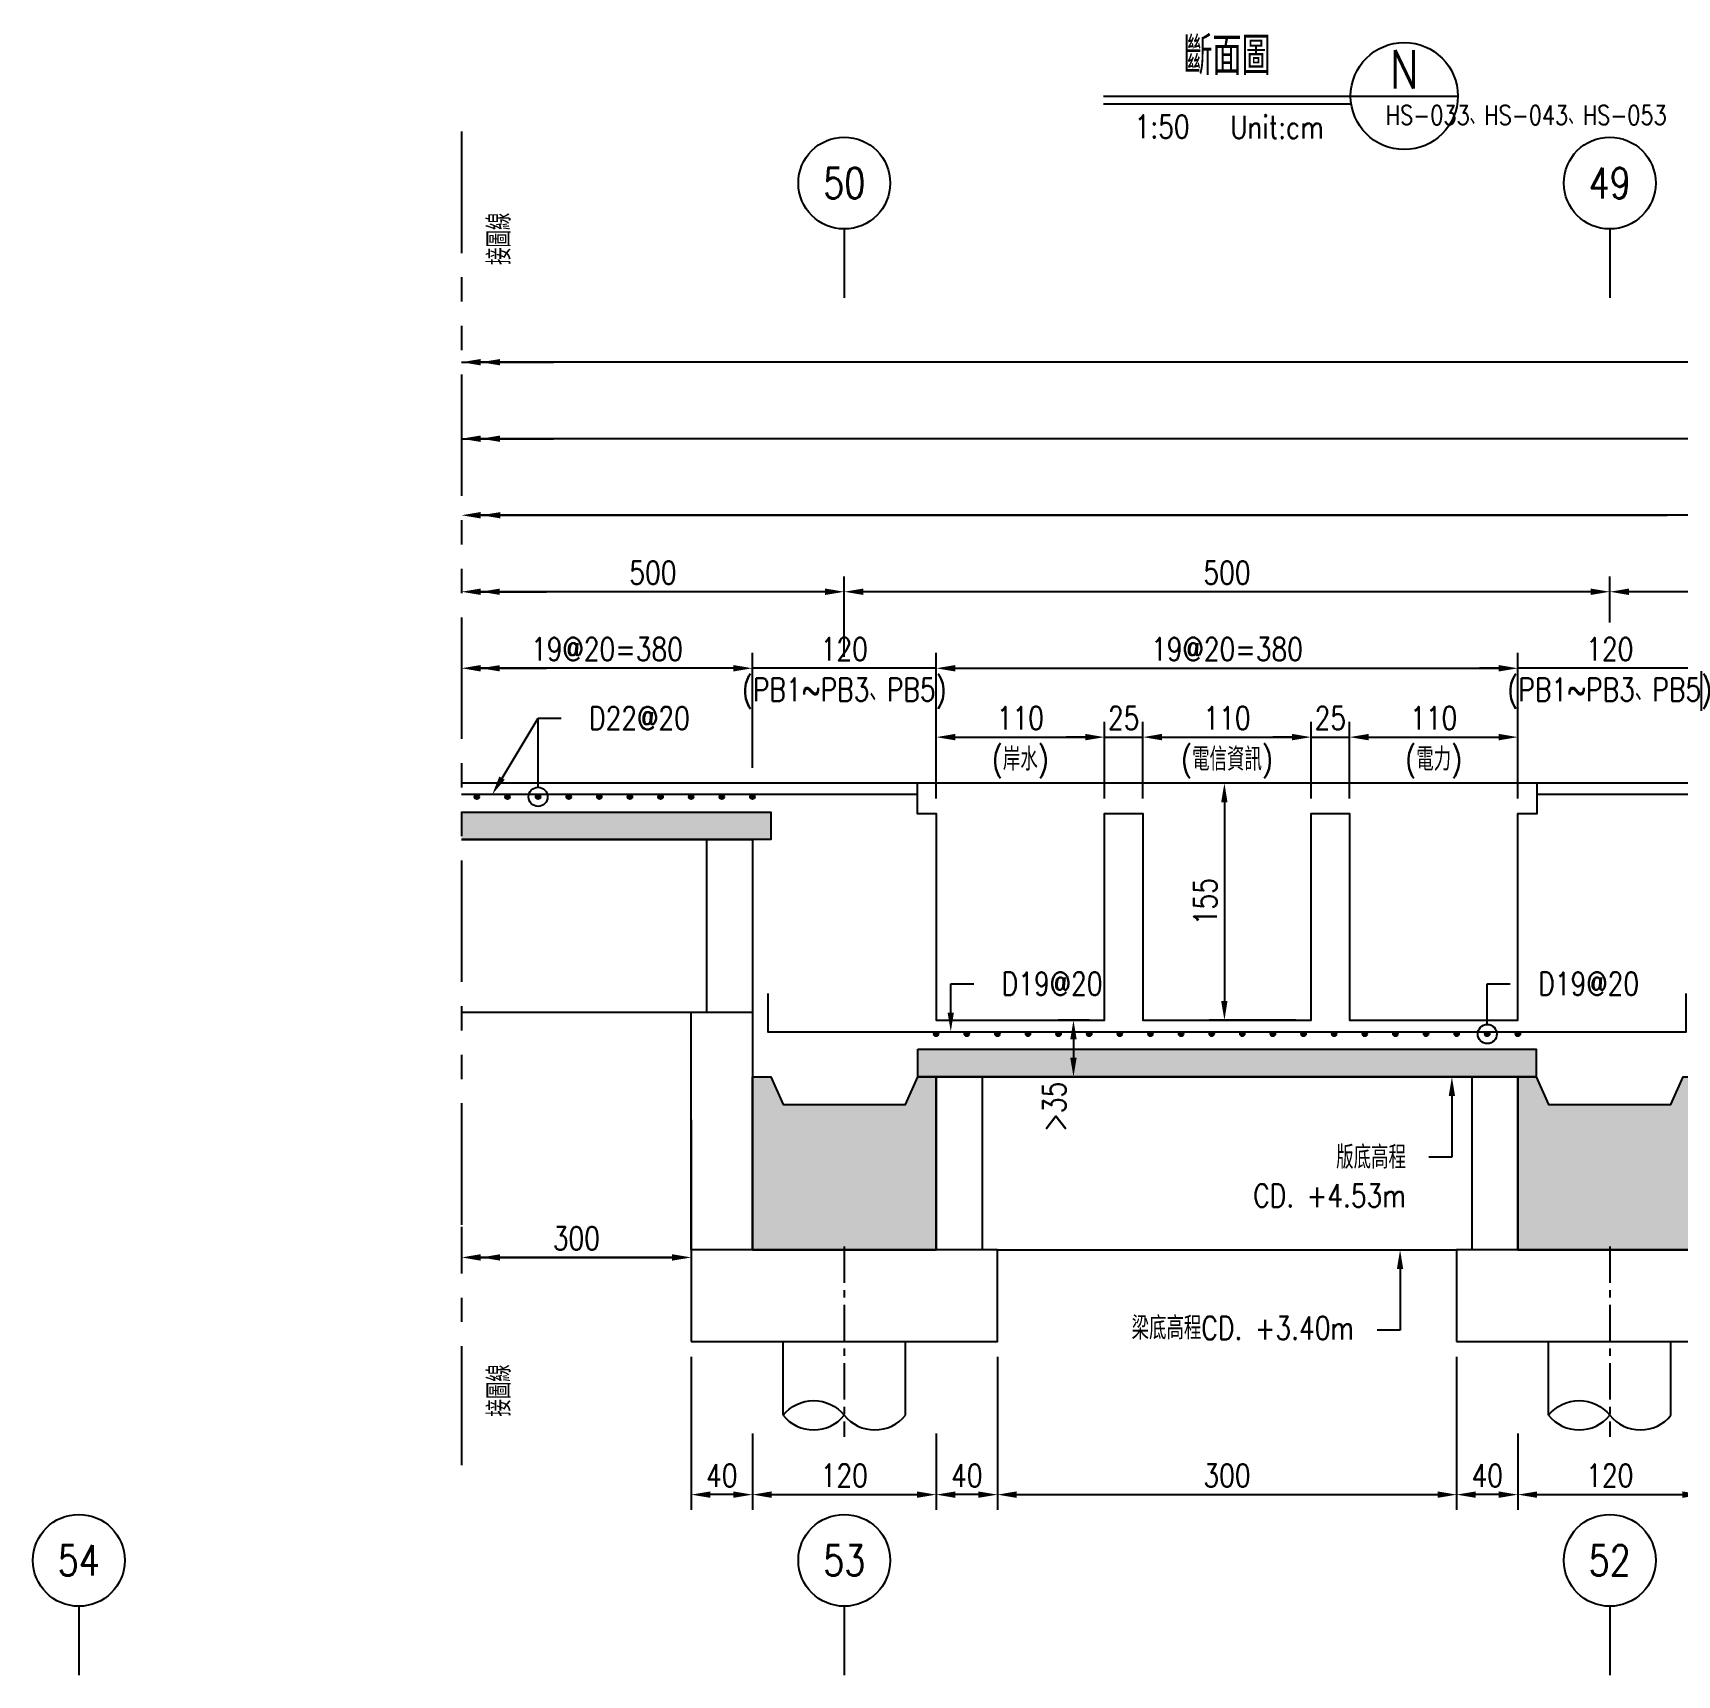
# Model space of a CAD drawing. Extents: x -791 to 13121, y -31587 to 2944.
# Drawn here: x 1135 to 2209, y -24045 to -22972 of the extents above; entities that cross this region are included whole.
import ezdxf
from ezdxf import colors
from ezdxf.entities.mleader import LeaderData, LeaderLine
from ezdxf.enums import TextEntityAlignment as Align
from ezdxf.math import Vec2, Vec3

# ---------------------------------------------------------------- set-up
doc = ezdxf.new("R2010")
doc.units = 0
doc.header["$LTSCALE"] = 0.05
doc.linetypes.add('CENTER', pattern=[50.8, 31.75, -6.35, 6.35, -6.35])
doc.linetypes.add('PHANTOM', pattern=[63.5, 31.75, -6.35, 6.35, -6.35, 6.35, -6.35])
doc.layers.get('0').update_dxf_attribs({"linetype": 'CONTINUOUS'})
doc.layers.get('Defpoints').update_dxf_attribs({"linetype": 'CONTINUOUS'})
for name, color, linetype in [('HB_0', 7, 'CONTINUOUS'), ('HB_DIM', 1, 'CONTINUOUS'), ('HB_ReBar', 3, 'CONTINUOUS'), ('HB_SYMBOLS', 7, 'CONTINUOUS'), ('HB_TXT_CTEXT', 2, 'CONTINUOUS'), ('底圖', 7, 'CONTINUOUS'), ('預鑄梁', 4, 'CONTINUOUS'), ('預鑄版_HATCH', 253, 'CONTINUOUS')]:
    doc.layers.add(name, color=color, linetype=linetype)
doc.styles.get("Standard").update_dxf_attribs({"font": 'ROMANS.shx', "width": 0.8, "bigfont": 'lchinap.shx'})
doc.dimstyles.new('50cm', dxfattribs={"dimscale": 5, "dimtxt": 3, "dimasz": 2.5, "dimexe": 2, "dimexo": 2, "dimgap": 1, "dimtad": 1, "dimdsep": 46, "dimtxsty": 'Standard', "dimcen": 0, "dimclrt": 2, "dimadec": 0, "dimazin": 0, "dimtfac": 1, "dimtix": 1, "dimtmove": 2, "dimatfit": 3, "dimfxl": 0, "dimtolj": 1, "dimtzin": 0, "dimarcsym": 0})

# ---------------------------------------------------------------- blocks, each defined once
blk = doc.blocks.new('CA')
at = {"layer": 'HB_SYMBOLS', "color": 3, "linetype": 'Continuous'}
blk.add_line((0, 0), (14, 0), dxfattribs=at)
at = {"layer": 'HB_SYMBOLS', "color": 4, "linetype": 'Continuous'}
blk.add_circle((7, 0), 7, dxfattribs=at)
at = {"layer": 'HB_SYMBOLS', "color": 3, "linetype": 'Continuous', "width": 0.8}
blk.add_attdef('A', text='', height=5, dxfattribs=at).set_placement((7, 3.5), align=Align.MIDDLE)
at = {"layer": 'HB_SYMBOLS', "color": 1, "linetype": 'Continuous', "width": 0.8}
blk.add_attdef('HB2002', text='', height=2.5, dxfattribs=at).set_placement((7, -2.5), align=Align.MIDDLE)
blk = doc.blocks.new('預鑄樁帽2x2')
at = {"layer": 'HB_0'}
blk.add_lwpolyline([(-100, 0), (100, 0), (100, 60), (-100, 60)], close=True, dxfattribs=at)
blk = doc.blocks.new('PB2')
at = {"layer": 'HB_0'}
h = blk.add_hatch(color=253, dxfattribs=at)
h.dxf.hatch_style = 1
h.paths.add_polyline_path([(0, 0), (0, 113), (12, 113), (20, 95), (100, 95), (108, 113), (120, 113), (120, 0)])
at = {"layer": '預鑄梁'}
blk.add_lwpolyline([(0, 0), (0, 113), (12, 113), (20, 95), (100, 95), (108, 113), (120, 113), (120, 0), (0, 0)], dxfattribs=at)
blk = doc.blocks.new('PS57')
at = {"layer": '預鑄版_HATCH', "linetype": 'Continuous'}
h = blk.add_hatch(color=256, dxfattribs=at)
h.dxf.hatch_style = 2
h.paths.add_polyline_path([(0, 18), (404, 18), (404, 0), (0, 0)])
at = {"layer": 'HB_0', "color": 7, "linetype": 'Continuous'}
blk.add_lwpolyline([(0, 18), (404, 18), (404, 0), (0, 0)], close=True, dxfattribs=at)
blk = doc.blocks.new('ReBarPoint')
at = {"layer": 'HB_0'}
h = blk.add_hatch(color=0, dxfattribs=at)
h.dxf.hatch_style = 1
edge = h.paths.add_edge_path()
edge.add_arc((0, 0), 1.5, 0, 360)
at = {"layer": 'HB_ReBar', "color": 0}
blk.add_circle((0, 0), 1.5, dxfattribs=at)
blk = doc.blocks.new('_DotBlank')
at = {"color": 0, "linetype": 'ByBlock', "lineweight": -2}
blk.add_line((-0.5, 0), (-1, 0), dxfattribs=at)
blk.add_circle((0, 0), 0.5, dxfattribs=at)
blk = doc.blocks.new('*D2257')
at = {"layer": 'Defpoints', "color": 0}
for p in [(350, -215), (650, -215), (650, -315)]:
    blk.add_point(p, dxfattribs=at)
at = {"layer": 'HB_DIM', "color": 0, "lineweight": -2}
for p, q in [((350, -225), (350, -325)), ((650, -225), (650, -325)), ((362.5, -315), (637.5, -315))]:
    blk.add_line(p, q, dxfattribs=at)
at = {"layer": 'HB_DIM', "color": 0}
for points in [[(362.5, -312.9), (362.5, -317.1), (350, -315)], [(637.5, -312.9), (637.5, -317.1), (650, -315)]]:
    blk.add_solid(points, dxfattribs=at)
at = {"layer": 'HB_DIM', "color": 2, "insert": (500, -302.5), "char_height": 15, "attachment_point": 5}
blk.add_mtext('\\A1;300', dxfattribs=at)
blk = doc.blocks.new('*D2258')
at = {"layer": 'Defpoints', "color": 0}
for p in [(190, -265), (310, -265), (310, -315)]:
    blk.add_point(p, dxfattribs=at)
at = {"layer": 'HB_DIM', "color": 0, "lineweight": -2}
for p, q in [((190, -275), (190, -325)), ((310, -275), (310, -325)), ((202.5, -315), (297.5, -315))]:
    blk.add_line(p, q, dxfattribs=at)
at = {"layer": 'HB_DIM', "color": 0}
for points in [[(202.5, -312.9), (202.5, -317.1), (190, -315)], [(297.5, -312.9), (297.5, -317.1), (310, -315)]]:
    blk.add_solid(points, dxfattribs=at)
at = {"layer": 'HB_DIM', "color": 2, "insert": (250, -302.5), "char_height": 15, "attachment_point": 5}
blk.add_mtext('\\A1;120', dxfattribs=at)
blk = doc.blocks.new('*D2259')
at = {"layer": 'Defpoints', "color": 0}
for p in [(350, -215), (310, -265), (310, -315)]:
    blk.add_point(p, dxfattribs=at)
at = {"layer": 'HB_DIM', "color": 0, "lineweight": -2}
for p, q in [((350, -225), (350, -325)), ((310, -275), (310, -325)), ((337.5, -315), (322.5, -315))]:
    blk.add_line(p, q, dxfattribs=at)
at = {"layer": 'HB_DIM', "color": 0}
for points in [[(322.5, -312.9), (322.5, -317.1), (310, -315)], [(337.5, -312.9), (337.5, -317.1), (350, -315)]]:
    blk.add_solid(points, dxfattribs=at)
at = {"layer": 'HB_DIM', "color": 2, "insert": (330, -302.5), "char_height": 15, "attachment_point": 5}
blk.add_mtext('\\A1;40', dxfattribs=at)
blk = doc.blocks.new('*D2260')
at = {"layer": 'Defpoints', "color": 0}
for p in [(150, -215), (190, -265), (150, -315)]:
    blk.add_point(p, dxfattribs=at)
at = {"layer": 'HB_DIM', "color": 0, "lineweight": -2}
for p, q in [((150, -225), (150, -325)), ((190, -275), (190, -325)), ((177.5, -315), (162.5, -315))]:
    blk.add_line(p, q, dxfattribs=at)
at = {"layer": 'HB_DIM', "color": 0}
for points in [[(162.5, -312.9), (162.5, -317.1), (150, -315)], [(177.5, -312.9), (177.5, -317.1), (190, -315)]]:
    blk.add_solid(points, dxfattribs=at)
at = {"layer": 'HB_DIM', "color": 2, "insert": (170, -302.5), "char_height": 15, "attachment_point": 5}
blk.add_mtext('\\A1;40', dxfattribs=at)
blk = doc.blocks.new('gr_t')
at = {"layer": 'HB_SYMBOLS', "color": 4, "linetype": 'Continuous'}
blk.add_line((0, -6), (0, -15), dxfattribs=at)
blk.add_circle((0, 0), 6, dxfattribs=at)
at = {"layer": 'HB_SYMBOLS', "color": 4, "linetype": 'Continuous', "width": 0.8}
blk.add_attdef('A', text='', height=4.5, dxfattribs=at).set_placement((0, 0), align=Align.MIDDLE)
blk = doc.blocks.new('*D2232')
at = {"layer": 'Defpoints', "color": 0}
for p in [(690, 225), (310, 150), (690, 150)]:
    blk.add_point(p, dxfattribs=at)
at = {"layer": 'HB_DIM', "color": 0, "lineweight": -2}
for p, q in [((310, 160), (310, 235)), ((690, 160), (690, 235)), ((322.5, 225), (677.5, 225))]:
    blk.add_line(p, q, dxfattribs=at)
at = {"layer": 'HB_DIM', "color": 0}
for points in [[(322.5, 227.1), (322.5, 222.9), (310, 225)], [(677.5, 227.1), (677.5, 222.9), (690, 225)]]:
    blk.add_solid(points, dxfattribs=at)
at = {"layer": 'HB_DIM', "color": 2, "insert": (500, 237.5), "char_height": 15, "attachment_point": 5}
blk.add_mtext('\\A1;19@20=380', dxfattribs=at)
blk = doc.blocks.new('*D2242')
at = {"layer": 'Defpoints', "color": 0}
for p in [(0, 225), (0, 225), (190, 150)]:
    blk.add_point(p, dxfattribs=at)
at = {"layer": 'HB_DIM', "color": 0, "lineweight": -2}
for p, q in [((190, 160), (190, 235)), ((177.5, 225), (12.5, 225))]:
    blk.add_line(p, q, dxfattribs=at)
at = {"layer": 'HB_DIM', "color": 0}
for points in [[(12.5, 227.1), (12.5, 222.9), (0, 225)], [(177.5, 227.1), (177.5, 222.9), (190, 225)]]:
    blk.add_solid(points, dxfattribs=at)
at = {"layer": 'HB_DIM', "color": 2, "insert": (95, 237.5), "char_height": 15, "attachment_point": 5}
blk.add_mtext('\\A1;19@20=380', dxfattribs=at)
blk = doc.blocks.new('*D2243')
at = {"layer": 'Defpoints', "color": 0}
for p in [(150, -60), (0, -130), (0, -160)]:
    blk.add_point(p, dxfattribs=at)
at = {"layer": 'HB_DIM', "color": 0, "lineweight": -2}
for p, q in [((150, -70), (150, -170)), ((0, -140), (0, -170)), ((137.5, -160), (12.5, -160))]:
    blk.add_line(p, q, dxfattribs=at)
at = {"layer": 'HB_DIM', "color": 0}
for points in [[(12.5, -157.9), (12.5, -162.1), (0, -160)], [(137.5, -157.9), (137.5, -162.1), (150, -160)]]:
    blk.add_solid(points, dxfattribs=at)
at = {"layer": 'HB_DIM', "color": 2, "insert": (75, -147.5), "char_height": 15, "attachment_point": 5}
blk.add_mtext('\\A1;300', dxfattribs=at)
blk = doc.blocks.new('*D2244')
at = {"layer": 'Defpoints', "color": 0}
for p in [(0, 425), (0, 425), (2000, 375.1)]:
    blk.add_point(p, dxfattribs=at)
at = {"layer": 'HB_DIM', "color": 0, "lineweight": -2}
for p, q in [((2000, 385.1), (2000, 435)), ((1987.5, 425), (12.5, 425))]:
    blk.add_line(p, q, dxfattribs=at)
at = {"layer": 'HB_DIM', "color": 0}
for points in [[(12.5, 427.1), (12.5, 422.9), (0, 425)], [(1987.5, 427.1), (1987.5, 422.9), (2000, 425)]]:
    blk.add_solid(points, dxfattribs=at)
at = {"layer": 'HB_DIM', "color": 2, "insert": (1000, 437.5), "char_height": 15, "attachment_point": 5}
blk.add_mtext('\\A1;4500', dxfattribs=at)
blk = doc.blocks.new('*D2245')
at = {"layer": 'Defpoints', "color": 0}
for p in [(0, 375), (0, 375), (1999, 275.1)]:
    blk.add_point(p, dxfattribs=at)
at = {"layer": 'HB_DIM', "color": 0, "lineweight": -2}
for p, q in [((1999, 285.1), (1999, 385)), ((1986.5, 375), (12.5, 375))]:
    blk.add_line(p, q, dxfattribs=at)
at = {"layer": 'HB_DIM', "color": 0}
for points in [[(12.5, 377.1), (12.5, 372.9), (0, 375)], [(1986.5, 377.1), (1986.5, 372.9), (1999, 375)]]:
    blk.add_solid(points, dxfattribs=at)
at = {"layer": 'HB_DIM', "color": 2, "insert": (999.5, 387.5), "char_height": 15, "attachment_point": 5}
blk.add_mtext('\\A1;4499', dxfattribs=at)
blk = doc.blocks.new('*D2246')
at = {"layer": 'Defpoints', "color": 0}
for p in [(0, 325), (0, 275), (1999, 150)]:
    blk.add_point(p, dxfattribs=at)
at = {"layer": 'HB_DIM', "color": 0, "lineweight": -2}
for p, q in [((1999, 160), (1999, 335)), ((1986.5, 325), (12.5, 325))]:
    blk.add_line(p, q, dxfattribs=at)
at = {"layer": 'HB_DIM', "color": 0}
for points in [[(12.5, 327.1), (12.5, 322.9), (0, 325)], [(1986.5, 327.1), (1986.5, 322.9), (1999, 325)]]:
    blk.add_solid(points, dxfattribs=at)
at = {"layer": 'HB_DIM', "color": 2, "insert": (999.5, 337.5), "char_height": 15, "attachment_point": 5}
blk.add_mtext('\\A1;2799', dxfattribs=at)
blk = doc.blocks.new('*D2249')
at = {"layer": 'Defpoints', "color": 0}
for p in [(750, 275), (750, 245), (1250, 245)]:
    blk.add_point(p, dxfattribs=at)
at = {"layer": 'HB_DIM', "color": 0, "lineweight": -2}
for p, q in [((750, 255), (750, 285)), ((1250, 255), (1250, 285)), ((1237.5, 275), (762.5, 275))]:
    blk.add_line(p, q, dxfattribs=at)
at = {"layer": 'HB_DIM', "color": 0}
for points in [[(762.5, 277.1), (762.5, 272.9), (750, 275)], [(1237.5, 277.1), (1237.5, 272.9), (1250, 275)]]:
    blk.add_solid(points, dxfattribs=at)
at = {"layer": 'HB_DIM', "color": 2, "insert": (1000, 287.5), "char_height": 15, "attachment_point": 5}
blk.add_mtext('\\A1;500', dxfattribs=at)
blk = doc.blocks.new('*D2250')
at = {"layer": 'Defpoints', "color": 0}
for p in [(250, 275), (250, 245), (750, 245)]:
    blk.add_point(p, dxfattribs=at)
at = {"layer": 'HB_DIM', "color": 0, "lineweight": -2}
for p, q in [((250, 255), (250, 285)), ((750, 255), (750, 285)), ((737.5, 275), (262.5, 275))]:
    blk.add_line(p, q, dxfattribs=at)
at = {"layer": 'HB_DIM', "color": 0}
for points in [[(262.5, 277.1), (262.5, 272.9), (250, 275)], [(737.5, 277.1), (737.5, 272.9), (750, 275)]]:
    blk.add_solid(points, dxfattribs=at)
at = {"layer": 'HB_DIM', "color": 2, "insert": (500, 287.5), "char_height": 15, "attachment_point": 5}
blk.add_mtext('\\A1;500', dxfattribs=at)
blk = doc.blocks.new('*D2251')
at = {"layer": 'Defpoints', "color": 0}
for p in [(0, 275), (0, 275), (250, 222.5)]:
    blk.add_point(p, dxfattribs=at)
at = {"layer": 'HB_DIM', "color": 0, "lineweight": -2}
for p, q in [((250, 232.5), (250, 285)), ((237.5, 275), (12.5, 275))]:
    blk.add_line(p, q, dxfattribs=at)
at = {"layer": 'HB_DIM', "color": 0}
for points in [[(12.5, 277.1), (12.5, 272.9), (0, 275)], [(237.5, 277.1), (237.5, 272.9), (250, 275)]]:
    blk.add_solid(points, dxfattribs=at)
at = {"layer": 'HB_DIM', "color": 2, "insert": (125, 287.5), "char_height": 15, "attachment_point": 5}
blk.add_mtext('\\A1;500', dxfattribs=at)
blk = doc.blocks.new('*D2252')
at = {"layer": 'Defpoints', "color": 0}
for p in [(190, 225), (190, 150), (310, 150)]:
    blk.add_point(p, dxfattribs=at)
at = {"layer": 'HB_DIM', "color": 0, "lineweight": -2}
for p, q in [((190, 160), (190, 235)), ((310, 160), (310, 235)), ((177.5, 225), (165, 225)), ((310, 225), (190, 225)), ((322.5, 225), (335, 225))]:
    blk.add_line(p, q, dxfattribs=at)
at = {"layer": 'HB_DIM', "color": 0}
for points in [[(177.5, 227.1), (177.5, 222.9), (190, 225)], [(322.5, 227.1), (322.5, 222.9), (310, 225)]]:
    blk.add_solid(points, dxfattribs=at)
at = {"layer": 'HB_DIM', "color": 2, "char_height": 15, "attachment_point": 5}
for s, insert in [('\\A1;120', (250, 237.5)), ('\\A1;(PB1~PB3、PB5)', (250, 208.6))]:
    blk.add_mtext(s, dxfattribs=dict(at, insert=insert))
blk = doc.blocks.new('*D2253')
at = {"layer": 'Defpoints', "color": 0}
for p in [(690, 225), (690, 150), (810, 150)]:
    blk.add_point(p, dxfattribs=at)
at = {"layer": 'HB_DIM', "color": 0, "lineweight": -2}
for p, q in [((690, 160), (690, 235)), ((810, 160), (810, 235)), ((677.5, 225), (665, 225)), ((810, 225), (690, 225)), ((822.5, 225), (835, 225))]:
    blk.add_line(p, q, dxfattribs=at)
at = {"layer": 'HB_DIM', "color": 0}
for points in [[(677.5, 227.1), (677.5, 222.9), (690, 225)], [(822.5, 227.1), (822.5, 222.9), (810, 225)]]:
    blk.add_solid(points, dxfattribs=at)
at = {"layer": 'HB_DIM', "color": 2, "char_height": 15, "attachment_point": 5}
for s, insert in [('\\A1;120', (750, 237.5)), ('\\A1;(PB1~PB3、PB5)', (750, 208.6))]:
    blk.add_mtext(s, dxfattribs=dict(at, insert=insert))
blk = doc.blocks.new('80cm直樁')
at = {"layer": 'HB_0', "linetype": 'Continuous'}
for p, q in [((-40, -48.1), (-40, 0)), ((40, -48.1), (40, 0))]:
    blk.add_line(p, q, dxfattribs=at)
for points in [[(-40, -48.1, -0.48), (0, -48.1, 0.48), (40, -48.1, 0.48)], [(-40, -48.1, 0.48), (0, -48.1, 0.48)]]:
    blk.add_lwpolyline(points, format="xyb", dxfattribs=at)
at = {"layer": 'HB_DIM', "color": 1, "linetype": 'CENTER', "ltscale": 15}
blk.add_line((0, 62.2), (0, -62.2), dxfattribs=at)
blk = doc.blocks.new('*D2256')
at = {"layer": 'Defpoints', "color": 0}
for p in [(690, -265), (810, -265), (810, -315)]:
    blk.add_point(p, dxfattribs=at)
at = {"layer": 'HB_DIM', "color": 0, "lineweight": -2}
for p, q in [((690, -275), (690, -325)), ((810, -275), (810, -325)), ((702.5, -315), (797.5, -315))]:
    blk.add_line(p, q, dxfattribs=at)
at = {"layer": 'HB_DIM', "color": 0}
for points in [[(702.5, -312.9), (702.5, -317.1), (690, -315)], [(797.5, -312.9), (797.5, -317.1), (810, -315)]]:
    blk.add_solid(points, dxfattribs=at)
at = {"layer": 'HB_DIM', "color": 2, "insert": (750, -302.5), "char_height": 15, "attachment_point": 5}
blk.add_mtext('\\A1;120', dxfattribs=at)
blk = doc.blocks.new('*D2264')
at = {"layer": 'Defpoints', "color": 0}
for p in [(650, -215), (690, -265), (650, -315)]:
    blk.add_point(p, dxfattribs=at)
at = {"layer": 'HB_DIM', "color": 0, "lineweight": -2}
for p, q in [((650, -225), (650, -325)), ((690, -275), (690, -325)), ((677.5, -315), (662.5, -315))]:
    blk.add_line(p, q, dxfattribs=at)
at = {"layer": 'HB_DIM', "color": 0}
for points in [[(662.5, -312.9), (662.5, -317.1), (650, -315)], [(677.5, -312.9), (677.5, -317.1), (690, -315)]]:
    blk.add_solid(points, dxfattribs=at)
at = {"layer": 'HB_DIM', "color": 2, "insert": (670, -302.5), "char_height": 15, "attachment_point": 5}
blk.add_mtext('\\A1;40', dxfattribs=at)
blk = doc.blocks.new('*D2271')
at = {"layer": 'Defpoints', "color": 0}
for p in [(420, 180), (310, 130), (420, 130)]:
    blk.add_point(p, dxfattribs=at)
at = {"layer": 'HB_DIM', "color": 0, "lineweight": -2}
for p, q in [((310, 140), (310, 190)), ((420, 140), (420, 190)), ((322.5, 180), (407.5, 180))]:
    blk.add_line(p, q, dxfattribs=at)
at = {"layer": 'HB_DIM', "color": 0}
for points in [[(322.5, 182.1), (322.5, 177.9), (310, 180)], [(407.5, 182.1), (407.5, 177.9), (420, 180)]]:
    blk.add_solid(points, dxfattribs=at)
at = {"layer": 'HB_DIM', "color": 2, "char_height": 15, "attachment_point": 5}
for s, insert in [('\\A1;110', (365, 192.5)), ('\\A1;(岸水)', (365, 163.1))]:
    blk.add_mtext(s, dxfattribs=dict(at, insert=insert))
blk = doc.blocks.new('*D2272')
at = {"layer": 'Defpoints', "color": 0}
for p in [(445, 180), (420, 130), (445, 130)]:
    blk.add_point(p, dxfattribs=at)
at = {"layer": 'HB_DIM', "color": 0, "lineweight": -2}
for p, q in [((420, 140), (420, 190)), ((445, 140), (445, 190)), ((407.5, 180), (395, 180)), ((420, 180), (445, 180)), ((457.5, 180), (470, 180))]:
    blk.add_line(p, q, dxfattribs=at)
at = {"layer": 'HB_DIM', "color": 0}
for points in [[(407.5, 182.1), (407.5, 177.9), (420, 180)], [(457.5, 182.1), (457.5, 177.9), (445, 180)]]:
    blk.add_solid(points, dxfattribs=at)
at = {"layer": 'HB_DIM', "color": 2, "insert": (432.5, 192.5), "char_height": 15, "attachment_point": 5}
blk.add_mtext('\\A1;25', dxfattribs=at)
blk = doc.blocks.new('*D2273')
at = {"layer": 'Defpoints', "color": 0}
for p in [(555, 180), (445, 130), (555, 130)]:
    blk.add_point(p, dxfattribs=at)
at = {"layer": 'HB_DIM', "color": 0, "lineweight": -2}
for p, q in [((445, 140), (445, 190)), ((555, 140), (555, 190)), ((457.5, 180), (542.5, 180))]:
    blk.add_line(p, q, dxfattribs=at)
at = {"layer": 'HB_DIM', "color": 0}
for points in [[(457.5, 182.1), (457.5, 177.9), (445, 180)], [(542.5, 182.1), (542.5, 177.9), (555, 180)]]:
    blk.add_solid(points, dxfattribs=at)
at = {"layer": 'HB_DIM', "color": 2, "char_height": 15, "attachment_point": 5}
for s, insert in [('\\A1;110', (500, 192.5)), ('\\A1;(電信資訊)', (500, 163.1))]:
    blk.add_mtext(s, dxfattribs=dict(at, insert=insert))
blk = doc.blocks.new('*D2274')
at = {"layer": 'Defpoints', "color": 0}
for p in [(580, 180), (555, 130), (580, 130)]:
    blk.add_point(p, dxfattribs=at)
at = {"layer": 'HB_DIM', "color": 0, "lineweight": -2}
for p, q in [((555, 140), (555, 190)), ((580, 140), (580, 190)), ((542.5, 180), (530, 180)), ((555, 180), (580, 180)), ((592.5, 180), (605, 180))]:
    blk.add_line(p, q, dxfattribs=at)
at = {"layer": 'HB_DIM', "color": 0}
for points in [[(542.5, 182.1), (542.5, 177.9), (555, 180)], [(592.5, 182.1), (592.5, 177.9), (580, 180)]]:
    blk.add_solid(points, dxfattribs=at)
at = {"layer": 'HB_DIM', "color": 2, "insert": (567.5, 192.5), "char_height": 15, "attachment_point": 5}
blk.add_mtext('\\A1;25', dxfattribs=at)
blk = doc.blocks.new('*D2275')
at = {"layer": 'Defpoints', "color": 0}
for p in [(690, 180), (580, 130), (690, 130)]:
    blk.add_point(p, dxfattribs=at)
at = {"layer": 'HB_DIM', "color": 0, "lineweight": -2}
for p, q in [((580, 140), (580, 190)), ((690, 140), (690, 190)), ((592.5, 180), (677.5, 180))]:
    blk.add_line(p, q, dxfattribs=at)
at = {"layer": 'HB_DIM', "color": 0}
for points in [[(592.5, 182.1), (592.5, 177.9), (580, 180)], [(677.5, 182.1), (677.5, 177.9), (690, 180)]]:
    blk.add_solid(points, dxfattribs=at)
at = {"layer": 'HB_DIM', "color": 2, "char_height": 15, "attachment_point": 5}
for s, insert in [('\\A1;110', (635, 192.5)), ('\\A1;(電力)', (635, 163.1))]:
    blk.add_mtext(s, dxfattribs=dict(at, insert=insert))
blk = doc.blocks.new('*D2276')
at = {"layer": 'Defpoints', "color": 0}
for p in [(555, 150), (498.3, -5), (555, -5)]:
    blk.add_point(p, dxfattribs=at)
at = {"layer": 'HB_DIM', "color": 0, "lineweight": -2}
for p, q in [((545, 150), (488.3, 150)), ((498.3, 137.5), (498.3, 7.5)), ((545, -5), (488.3, -5))]:
    blk.add_line(p, q, dxfattribs=at)
at = {"layer": 'HB_DIM', "color": 0}
for points in [[(496.2, 137.5), (500.3, 137.5), (498.3, 150)], [(496.2, 7.5), (500.3, 7.5), (498.3, -5)]]:
    blk.add_solid(points, dxfattribs=at)
at = {"layer": 'HB_DIM', "color": 2, "insert": (485.8, 72.5), "char_height": 15, "attachment_point": 5, "rotation": 90}
blk.add_mtext('\\A1;155', dxfattribs=at)
blk = doc.blocks.new('*D2277')
at = {"layer": 'Defpoints', "color": 0}
for p in [(420, -5), (399.7, -42), (420, -42)]:
    blk.add_point(p, dxfattribs=at)
at = {"layer": 'HB_DIM', "color": 0, "lineweight": -2}
for p, q in [((410, -5), (389.7, -5)), ((399.7, -17.5), (399.7, -29.5)), ((410, -42), (389.7, -42))]:
    blk.add_line(p, q, dxfattribs=at)
at = {"layer": 'HB_DIM', "color": 0}
for points in [[(397.6, -17.5), (401.8, -17.5), (399.7, -5)], [(397.6, -29.5), (401.8, -29.5), (399.7, -42)]]:
    blk.add_solid(points, dxfattribs=at)
at = {"layer": 'HB_DIM', "color": 2, "insert": (387.2, -61.6), "char_height": 15, "attachment_point": 5, "rotation": 90}
blk.add_mtext('\\A1;>35', dxfattribs=at)
blk = doc.blocks.new('斷面圖P左')
at = {"layer": '底圖'}
ref = blk.add_blockref('gr_t', (-1750, 542.059), dxfattribs=dict(at, xscale=5, yscale=5, zscale=5))
ref.add_attrib('A', '54', dxfattribs={"layer": 'HB_SYMBOLS', "color": 4, "linetype": 'Continuous', "height": 20, "width": 0.8}).set_placement((-1750, 542.059), align=Align.MIDDLE)
ref = blk.add_blockref('gr_t', (-1250, 542.059), dxfattribs=dict(at, xscale=5, yscale=5, zscale=5))
ref.add_attrib('A', '53', dxfattribs={"layer": 'HB_SYMBOLS', "color": 4, "linetype": 'Continuous', "height": 20, "width": 0.8}).set_placement((-1250, 542.059), align=Align.MIDDLE)
ref = blk.add_blockref('gr_t', (-750, 542.059), dxfattribs=dict(at, xscale=5, yscale=5, zscale=5))
ref.add_attrib('A', '52', dxfattribs={"layer": 'HB_SYMBOLS', "color": 4, "linetype": 'Continuous', "height": 20, "width": 0.8}).set_placement((-750, 542.059), align=Align.MIDDLE)
blk = doc.blocks.new('斷面圖P右')
at = {"layer": '預鑄版_HATCH', "linetype": 'Continuous'}
h = blk.add_hatch(color=256, dxfattribs=at)
h.dxf.hatch_style = 2
h.paths.add_polyline_path([(202, 113), (202, 131), (0, 131), (0, 113)])
at = {"layer": 'HB_0', "color": 252}
for p, q in [((160, 113), (160, 0)), ((340, -42), (340, -155)), ((660, -42), (660, -155))]:
    blk.add_line(p, q, dxfattribs=at)
at = {"layer": 'HB_0', "color": 4}
for points in [[(0, 113), (190, 113), (190, -155), (310, -155), (310, -42), (690, -42), (690, -155), (810, -155), (810, 113), (1190, 113), (1190, 0), (1310, 0), (1310, 113), (1690, 113), (1690, 0), (1810, 0), (1810, 113), (1999, 113), (1999, 150), (0, 150)], [(297.5, 150), (297.5, 130), (310, 130), (310, -5), (420, -5), (420, 130), (445, 130), (445, -5), (555, -5), (555, 130), (580, 130), (580, -5), (690, -5), (690, 130), (702.5, 130), (702.5, 150)]]:
    blk.add_lwpolyline(points, dxfattribs=at)
at = {"layer": 'HB_0', "color": 7, "linetype": 'Continuous'}
blk.add_lwpolyline([(0, 131), (202, 131), (202, 113), (0, 113)], dxfattribs=at)
at = {"layer": 'HB_0'}
for points in [[(190, 0), (0, 0)], [(150, -155), (150, 0)], [(350, -155), (650, -155)]]:
    blk.add_lwpolyline(points, dxfattribs=at)
at = {"layer": 'HB_DIM', "color": 4, "linetype": 'PHANTOM', "ltscale": 50}
blk.add_line((0, 575.713), (0, -295.713), dxfattribs=at)
at = {"layer": 'HB_ReBar'}
for points in [[(297.5, 142.5), (0, 142.5)], [(1990, 142.5), (702.5, 142.5)], [(200, 12.5), (200, -12.5), (800, -12.5), (800, 12.5)]]:
    blk.add_lwpolyline(points, dxfattribs=at)
at = {"layer": 'HB_0'}
for name, p in [('PS57', (298, -42)), ('PB2', (190, -155)), ('PB2', (690, -155)), ('預鑄樁帽2x2', (250, -215)), ('80cm直樁', (250, -215)), ('預鑄樁帽2x2', (750, -215)), ('80cm直樁', (750, -215))]:
    blk.add_blockref(name, p, dxfattribs=at)
at = {"layer": 'HB_ReBar'}
for p in [(10, 141), (30, 141), (50, 141), (70, 141), (90, 141), (110, 141), (130, 141), (150, 141), (170, 141), (190, 141), (310, -14), (330, -14), (350, -14), (370, -14), (390, -14), (410, -14), (430, -14), (450, -14), (470, -14), (490, -14), (510, -14), (530, -14), (550, -14), (570, -14), (590, -14), (610, -14), (630, -14), (650, -14), (670, -14), (690, -14)]:
    blk.add_blockref('ReBarPoint', p, dxfattribs=at)
at = {"layer": '底圖'}
ref = blk.add_blockref('gr_t', (250, 542.059), dxfattribs=dict(at, xscale=5, yscale=5, zscale=5))
ref.add_attrib('A', '50', dxfattribs={"layer": 'HB_SYMBOLS', "color": 4, "linetype": 'Continuous', "height": 20, "width": 0.8}).set_placement((250, 542.059), align=Align.MIDDLE)
ref = blk.add_blockref('gr_t', (750, 542.059), dxfattribs=dict(at, xscale=5, yscale=5, zscale=5))
ref.add_attrib('A', '49', dxfattribs={"layer": 'HB_SYMBOLS', "color": 4, "linetype": 'Continuous', "height": 20, "width": 0.8}).set_placement((750, 542.059), align=Align.MIDDLE)
at = {"layer": 'HB_TXT_CTEXT', "linetype": 'Continuous', "width": 0.8}
for p in [(23.811, 505.648, 0), (23.811, -246.908, 0)]:
    blk.add_text('接圖線', height=15, rotation=90, dxfattribs=at).set_placement(p, align=Align.MIDDLE)
at = {"layer": 'HB_DIM'}
for base, p1, p2, text, picture, middle in [((0, 425), (2000, 375.108), (0, 425), '4500', '*D2244', (1000, 437.5)), ((0, 375), (1999, 275.108), (0, 375), '4499', '*D2245', (999.5, 387.5)), ((690, 225), (310, 150), (690, 150), '19@20=<>', '*D2232', (500, 237.5)), ((420, 180), (310, 130), (420, 130), '<>\\X(岸水)', '*D2271', (365, 180)), ((555, 180), (445, 130), (555, 130), '<>\\X(電信資訊)', '*D2273', (500, 180)), ((690, 180), (580, 130), (690, 130), '<>\\X(電力)', '*D2275', (635, 180))]:
    dim = blk.add_linear_dim(base=base, p1=p1, p2=p2, text=text, dimstyle='50cm', dxfattribs=at)
    dim.commit()
    dim.dimension.update_dxf_attribs({"geometry": picture, "text_midpoint": middle})
dim = blk.add_linear_dim(base=(0, 325), p1=(1999, 150), p2=(0, 275), angle=180, text='2799', dimstyle='50cm', override={"dimse2": 1}, dxfattribs=at)
dim.commit()
dim.dimension.update_dxf_attribs({"geometry": '*D2246', "text_midpoint": (999.5, 337.5)})
for base, p1, p2, text, picture, middle in [((0, 275), (250, 222.5), (0, 275), '500', '*D2251', (125, 287.5)), ((0, 225), (190, 150), (0, 225), '19@20=380', '*D2242', (95, 237.5)), ((190, 225), (310, 150), (190, 150), '<>\\X(PB1~PB3、PB5)', '*D2252', (250, 225)), ((690, 225), (810, 150), (690, 150), '<>\\X(PB1~PB3、PB5)', '*D2253', (750, 225)), ((0, -160), (150, -60), (0, -130), '300', '*D2243', (75, -147.5))]:
    dim = blk.add_linear_dim(base=base, p1=p1, p2=p2, angle=180, text=text, dimstyle='50cm', dxfattribs=at)
    dim.commit()
    dim.dimension.update_dxf_attribs({"geometry": picture, "text_midpoint": middle})
for base, p1, p2, picture, middle in [((250, 275), (750, 245), (250, 245), '*D2250', (500, 287.5)), ((750, 275), (1250, 245), (750, 245), '*D2249', (1000, 287.5)), ((445, 180), (420, 130), (445, 130), '*D2272', (432.5, 192.5)), ((580, 180), (555, 130), (580, 130), '*D2274', (567.5, 192.5)), ((150, -315), (190, -265), (150, -215), '*D2260', (170, -302.5)), ((310, -315), (350, -215), (310, -265), '*D2259', (330, -302.5)), ((650, -315), (350, -215), (650, -215), '*D2257', (500, -302.5)), ((650, -315), (690, -265), (650, -215), '*D2264', (670, -302.5)), ((310, -315), (190, -265), (310, -265), '*D2258', (250, -302.5)), ((810, -315), (690, -265), (810, -265), '*D2256', (750, -302.5))]:
    dim = blk.add_linear_dim(base=base, p1=p1, p2=p2, dimstyle='50cm', dxfattribs=at)
    dim.commit()
    dim.dimension.update_dxf_attribs({"geometry": picture, "text_midpoint": middle})
dim = blk.add_linear_dim(base=(498.263, -5), p1=(555, 150), p2=(555, -5), angle=90, dimstyle='50cm', dxfattribs=at)
dim.commit()
dim.dimension.update_dxf_attribs({"geometry": '*D2276', "text_midpoint": (485.763, 72.5)})
dim = blk.add_linear_dim(base=(399.72, -42), p1=(420, -5), p2=(420, -42), angle=90, text='>35', dimstyle='50cm', dxfattribs=at)
dim.commit()
dim.dimension.update_dxf_attribs({"geometry": '*D2277', "text_midpoint": (387.22, -61.627), "dimtype": 160})
for points in [[(0, 425), (47.509, 425)], [(12.555, 425), (60.064, 425)], [(0, 375), (47.509, 375)], [(12.555, 375), (60.064, 375)], [(12.847, 325), (787.5, 325)], [(12.439, 275), (55.445, 275)], [(12.486, 225), (55.491, 225)], [(12.586, -160), (137.5, -160)]]:
    blk.add_leader(points, dimstyle='50cm', override={"dimse2": 1}, dxfattribs=at)
ml = blk.add_multileader_mtext('Standard', dxfattribs=at)
ml.set_content('', color=2)
ml.set_leader_properties(color=1)
ml.build(insert=Vec2(0, 0))
ml.multileader.update_dxf_attribs({"dogleg_length": 3, "arrow_head_size": 12.5, "scale": 5})
ctx = ml.context
ctx.base_point, ctx.scale, ctx.char_height, ctx.arrow_head_size, ctx.landing_gap_size, ctx.plane_origin = Vec3(65, 192.393), 5, 15, 12.5, 15, Vec3(30, 142.5)
ctx.text_align_type = 2
notes = []
notes.append((ctx, [(0, (1, 1, 0), (50, 192.393), (1, 0), 15, [(0, [(20, 142.5)], 0, [])])]))
ctx.mtext.insert, ctx.mtext.alignment, ctx.mtext.flow_direction = Vec3(80, 199.893), 3, 5
ml = blk.add_multileader_mtext('Standard', dxfattribs=at)
ml.set_content('D22@20', color=2)
ml.set_leader_properties(color=1)
ml.set_arrow_properties(name='DOTBLANK')
ml.build(insert=Vec2(0, 0))
ml.multileader.update_dxf_attribs({"dogleg_length": 3, "arrow_head_size": 12.5, "scale": 5})
ctx = ml.context
ctx.base_point, ctx.scale, ctx.char_height, ctx.arrow_head_size, ctx.landing_gap_size, ctx.plane_origin = Vec3(65, 192.393), 5, 15, 12.5, 15, Vec3(50, 141)
ctx.text_align_type = 2
notes.append((ctx, [(0, (1, 1, 0), (50, 192.393), (1, 0), 15, [(0, [(50, 141)], 0, [])])]))
ctx.mtext.insert, ctx.mtext.alignment, ctx.mtext.flow_direction = Vec3(149.143, 199.893), 3, 5
ml = blk.add_multileader_mtext('Standard', dxfattribs=at)
ml.set_content('D19@20', color=2)
ml.set_leader_properties(color=1)
ml.build(insert=Vec2(0, 0))
ml.multileader.update_dxf_attribs({"dogleg_length": 3, "arrow_head_size": 12.5, "scale": 5})
ctx = ml.context
ctx.base_point, ctx.scale, ctx.char_height, ctx.arrow_head_size, ctx.landing_gap_size, ctx.plane_origin = Vec3(334.519, 18.893), 5, 15, 12.5, 15, Vec3(319.551, -17.5)
ctx.text_align_type = 2
notes.append((ctx, [(0, (1, 1, 0), (319.519, 18.893), (1, 0), 15, [(0, [(319.551, -12.5)], 0, [])])]))
ctx.mtext.insert, ctx.mtext.alignment, ctx.mtext.flow_direction = Vec3(418.662, 26.393), 3, 5
ml = blk.add_multileader_mtext('Standard', dxfattribs=at)
ml.set_content('D19@20', color=2)
ml.set_leader_properties(color=1)
ml.set_arrow_properties(name='DOTBLANK')
ml.build(insert=Vec2(0, 0))
ml.multileader.update_dxf_attribs({"dogleg_length": 3, "arrow_head_size": 12.5, "scale": 5})
ctx = ml.context
ctx.base_point, ctx.scale, ctx.char_height, ctx.arrow_head_size, ctx.landing_gap_size, ctx.plane_origin = Vec3(685, 18.893), 5, 15, 12.5, 15, Vec3(670, -19)
ctx.text_align_type = 2
notes.append((ctx, [(0, (1, 1, 0), (670, 18.893), (1, 0), 15, [(0, [(670, -14)], 0, [])])]))
ctx.mtext.insert, ctx.mtext.alignment, ctx.mtext.flow_direction = Vec3(769.143, 26.393), 3, 5
ml = blk.add_multileader_mtext('Standard', dxfattribs=at)
ml.set_content('版底高程\\PCD. +4.53m', color=2)
ml.set_leader_properties(color=1)
ml.build(insert=Vec2(0, 0))
ml.multileader.update_dxf_attribs({"dogleg_length": 3, "arrow_head_size": 12.5, "scale": 5})
ctx = ml.context
ctx.base_point, ctx.scale, ctx.char_height, ctx.arrow_head_size, ctx.landing_gap_size, ctx.plane_origin = Vec3(492.177, -94.54), 5, 15, 12.5, 15, Vec3(646.891, -37.999)
ctx.text_align_type = 2
notes.append((ctx, [(0, (1, 1, 0), (646.891, -94.54), (-1, 0), 15, [(0, [(646.891, -42)], 0, [])])]))
ctx.mtext.insert, ctx.mtext.alignment, ctx.mtext.flow_direction = Vec3(616.891, -87.04), 3, 5
ml = blk.add_multileader_mtext('Standard', dxfattribs=at)
ml.set_content('梁底高程CD. +3.40m', color=2)
ml.set_leader_properties(color=1)
ml.build(insert=Vec2(0, 0))
ml.multileader.update_dxf_attribs({"dogleg_length": 3, "arrow_head_size": 12.5, "scale": 5})
ctx = ml.context
ctx.base_point, ctx.scale, ctx.char_height, ctx.arrow_head_size, ctx.landing_gap_size, ctx.plane_origin = Vec3(373.353, -207.54), 5, 15, 12.5, 15, Vec3(613.032, -150.999)
ctx.text_align_type = 2
notes.append((ctx, [(0, (1, 1, 0), (613.032, -207.54), (-1, 0), 15, [(0, [(613.032, -155)], 0, [])])]))
ctx.mtext.insert, ctx.mtext.alignment, ctx.mtext.flow_direction = Vec3(583.032, -198.634), 3, 5
for ctx, leaders in notes:
    for number, flags, end, landing, length, lines in leaders:
        leader = LeaderData()
        leader.index, (leader.has_last_leader_line, leader.has_dogleg_vector, leader.attachment_direction) = number, flags
        leader.last_leader_point, leader.dogleg_vector, leader.dogleg_length = Vec3(end), Vec3(landing), length
        for number, points, colour, breaks in lines:
            line = LeaderLine()
            line.index, line.vertices, line.color, line.breaks = number, Vec3.list(points), colors.encode_raw_color(colour), breaks
            leader.lines.append(line)
        ctx.leaders.append(leader)

msp = doc.modelspace()

# ---------------------------------------------------------------- linework, layer by layer
at = {"layer": 'HB_TXT_CTEXT', "color": 3, "linetype": 'Continuous'}
msp.add_line((1834.241, -23013.564), (1995.759, -23013.564), dxfattribs=at)
at = {"layer": 'HB_TXT_CTEXT', "color": 1, "linetype": 'Continuous'}
msp.add_line((1834.241, -23018.564), (1996.118, -23018.564), dxfattribs=at)

# ---------------------------------------------------------------- block references
at = {"layer": 'HB_0', "color": 4}
for name, p in [('斷面圖P右', (1415, -23612.5)), ('斷面圖P左', (2915, -24512.5))]:
    msp.add_blockref(name, p, dxfattribs=at)
at = {"layer": 'HB_TXT_CTEXT', "linetype": 'Continuous'}
ref = msp.add_blockref('CA', (1995.759, -23013.564), dxfattribs=dict(at, xscale=4.99999875465619, yscale=4.99999875465619, zscale=4.99999875465619))
ref.add_attrib('HB2002', 'HS-033、HS-043、HS-053', dxfattribs={"layer": 'HB_SYMBOLS', "color": 1, "linetype": 'Continuous', "height": 12.5, "width": 0.8}).set_placement((2110.408, -23026.064), align=Align.MIDDLE)
ref.add_attrib('A', 'N', dxfattribs={"layer": 'HB_SYMBOLS', "color": 3, "linetype": 'Continuous', "height": 25, "width": 0.8}).set_placement((2030.759, -22996.064), align=Align.MIDDLE)

# ---------------------------------------------------------------- texts
at = {"layer": 'HB_0', "color": 2, "linetype": 'Continuous', "width": 0.8}
for s, p in [('1:50', (1872.618, -23033.564)), ('Unit:cm', (1947.672, -23033.564))]:
    msp.add_text(s, height=15, dxfattribs=at).set_placement(p, align=Align.MIDDLE)
at = {"layer": 'HB_TXT_CTEXT', "color": 3, "linetype": 'Continuous', "width": 0.8}
msp.add_text('斷面圖', height=25.0001, dxfattribs=at).set_placement((1915, -22986.064), align=Align.MIDDLE)

doc.saveas('drawing.dxf')
